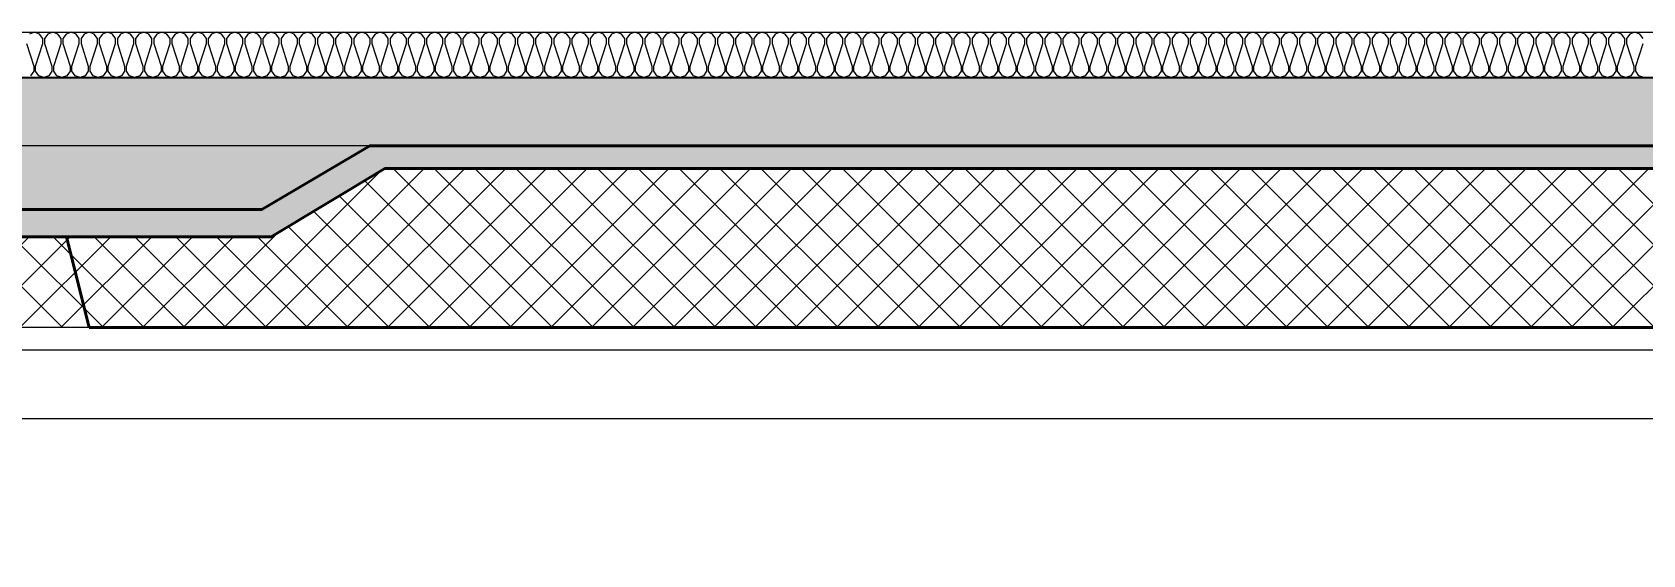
# Model space of a CAD drawing. Header units: millimetres. Extents: x 0 to 420000, y 0 to 297000.
# Drawn here: x 179207 to 182750, y 167200 to 168350 of the extents above; entities that cross this region are included whole.
import ezdxf
from ezdxf.enums import TextEntityAlignment as Align

# ---------------------------------------------------------------- set-up
doc = ezdxf.new("R2010")
doc.units = ezdxf.units.MM
doc.linetypes.add('CEN', pattern=[62, 60, -1, 0, -1])
for name, color, linetype, lineweight in [('A-AXIS-LINE', 1, 'CEN', 15), ('A-CONC-LIN1', 2, 'Continuous', 40), ('A-CONC-LIN2', 7, 'Continuous', 25), ('A-XXXX-INSL1', 15, 'Continuous', 18), ('A-XXXX-INSL2', 8, 'Continuous', 18)]:
    doc.layers.add(name, color=color, linetype=linetype, lineweight=lineweight)
doc.layers.add('A-CONC-SOLD', color=253, linetype='CEN')
doc.layers.add('A-XXXX-NPLT', color=144, linetype='Continuous', lineweight=15, plot=False)
doc.styles.add('맑은고딕', font='')
doc.styles.get('맑은고딕').set_extended_font_data('Malgun Gothic')

# ---------------------------------------------------------------- blocks, each defined once
blk = doc.blocks.new('axis(220316)')
at = {"layer": 'A-AXIS-LINE', "ltscale": 1000}
blk.add_line((4631788.1, -432118.7), (4955413.1, -432118.7), dxfattribs=at)
blk = doc.blocks.new('PS2(횡)')
at = {"layer": 'A-CONC-SOLD'}
h = blk.add_hatch(color=256, dxfattribs=at)
h.dxf.hatch_style = 1
h.paths.add_polyline_path([(1020, 0), (1020, -290), (1700, -290), (1937.4, -150), (9062.6, -150), (9300, -290), (9980, -290), (9980, 0)])
h = blk.add_hatch(color=256, dxfattribs=at)
h.dxf.hatch_style = 1
h.paths.add_polyline_path([(9980, -290), (9980, -350), (9280, -350), (9030, -200), (1970, -200), (1720, -350), (1020, -350), (1020, -290), (1700, -290), (1937.4, -150), (9062.6, -150), (9300, -290)])
at = {"layer": 'A-XXXX-INSL2'}
h = blk.add_hatch(dxfattribs=at)
h.set_pattern_fill('ANSI37', color=256, scale=20)
h.set_pattern_definition([(45, (-244012.5, -188500), (-44.90128, 44.90128), []), (135, (-244012.5, -188500), (-44.90128, -44.90128), [])])
h.paths.add_polyline_path([(1100, -550), (9900, -550), (9900, -350), (9280, -350), (9030, -200), (1970, -200), (1720, -350), (1100, -350)])
at = {"layer": 'A-CONC-LIN1', "color": 2}
for p, q in [((1320, -550), (1270, -350)), ((9680, -550), (9730, -350)), ((1320, -550), (9680, -550))]:
    blk.add_line(p, q, dxfattribs=at)
blk.add_lwpolyline([(9980, -290), (9980, -350), (9280, -350), (9030, -200), (1970, -200), (1720, -350), (1020, -350), (1020, -290), (1700, -290), (1937.4, -150), (9062.6, -150), (9300, -290)], close=True, dxfattribs=at)
at = {"layer": 'A-CONC-LIN2'}
blk.add_line((1020, 0), (9980, 0), dxfattribs=at)
at = {"layer": 'A-XXXX-INSL2'}
for p, q in [((1320, -550), (1100, -550)), ((9680, -550), (9900, -550))]:
    blk.add_line(p, q, dxfattribs=at)
at = {"layer": 'A-XXXX-NPLT'}
for p, q in [((1937.4, -150), (1020, -150)), ((9062.6, -150), (9980, -150))]:
    blk.add_line(p, q, dxfattribs=at)
at = {"layer": 'A-XXXX-NPLT', "style": '맑은고딕'}
blk.add_text('PS2', height=100, dxfattribs=at).set_placement((5500, -75), align=Align.MIDDLE)
blk = doc.blocks.new('횡지하층')
at = {"layer": 'A-XXXX-INSL1'}
blk.add_lwpolyline([(4800450.6, -237961.1), (4791750.6, -237961.1), (4791750.6, -238411.1), (4791197, -238411.1), (4791117, -237831.1), (4790084.1, -237831.1), (4790004.1, -238411.1), (4789450.6, -238411.1), (4789450.6, -237961.1), (4780750.6, -237961.1), (4780750.6, -238411.1), (4780197, -238411.1), (4780117, -237831.1), (4779084.1, -237831.1), (4779004.1, -238411.1), (4778450.6, -238411.1), (4778450.6, -237961.1), (4769750.6, -237961.1)], dxfattribs=at)
at = {"layer": 'A-XXXX-INSL2'}
blk.add_line((4757100.4, -237261.1), (4890100.5, -237261.1), dxfattribs=at)
for points in [[(4784340.6, -237361.1), (4784329.6, -237357.1), (4784322.6, -237347.1), (4784322.6, -237336.1), (4784338.6, -237286.1)], [(4784338.6, -237275.1), (4784331.6, -237265.1), (4784320.6, -237261.1), (4784309.6, -237265.1), (4784302.6, -237275.1), (4784302.6, -237286.1), (4784318.6, -237336.1), (4784318.6, -237347.1), (4784311.6, -237357.1), (4784300.6, -237361.1), (4784289.6, -237357.1), (4784282.6, -237347.1), (4784282.6, -237336.1), (4784298.6, -237286.1), (4784298.6, -237275.1), (4784291.6, -237265.1), (4784280.6, -237261.1), (4784269.6, -237265.1), (4784262.6, -237275.1), (4784262.6, -237286.1), (4784278.6, -237336.1), (4784278.6, -237347.1), (4784271.6, -237357.1), (4784260.6, -237361.1), (4784249.6, -237357.1), (4784242.6, -237347.1), (4784242.6, -237336.1), (4784258.6, -237286.1), (4784258.6, -237275.1), (4784251.6, -237265.1), (4784240.6, -237261.1), (4784229.6, -237265.1), (4784222.6, -237275.1), (4784222.6, -237286.1), (4784238.6, -237336.1), (4784238.6, -237347.1), (4784231.6, -237357.1), (4784220.6, -237361.1), (4784209.6, -237357.1), (4784202.6, -237347.1), (4784202.6, -237336.1), (4784218.6, -237286.1), (4784218.6, -237275.1), (4784211.6, -237265.1), (4784200.6, -237261.1), (4784189.6, -237265.1), (4784182.6, -237275.1), (4784182.6, -237286.1), (4784198.6, -237336.1), (4784198.6, -237347.1), (4784191.6, -237357.1), (4784180.6, -237361.1), (4784169.6, -237357.1), (4784162.6, -237347.1), (4784162.6, -237336.1), (4784178.6, -237286.1), (4784178.6, -237275.1), (4784171.6, -237265.1), (4784160.6, -237261.1), (4784149.6, -237265.1), (4784142.6, -237275.1), (4784142.6, -237286.1), (4784158.6, -237336.1), (4784158.6, -237347.1), (4784151.6, -237357.1), (4784140.6, -237361.1), (4784129.6, -237357.1), (4784122.6, -237347.1), (4784122.6, -237336.1), (4784138.6, -237286.1), (4784138.6, -237275.1), (4784131.6, -237265.1), (4784120.6, -237261.1), (4784109.6, -237265.1), (4784102.6, -237275.1), (4784102.6, -237286.1), (4784118.6, -237336.1), (4784118.6, -237347.1), (4784111.6, -237357.1), (4784100.6, -237361.1), (4784089.6, -237357.1), (4784082.6, -237347.1), (4784082.6, -237336.1), (4784098.6, -237286.1), (4784098.6, -237275.1), (4784091.6, -237265.1), (4784080.6, -237261.1), (4784069.6, -237265.1), (4784062.6, -237275.1), (4784062.6, -237286.1), (4784078.6, -237336.1), (4784078.6, -237347.1), (4784071.6, -237357.1), (4784060.6, -237361.1), (4784049.6, -237357.1), (4784042.6, -237347.1), (4784042.6, -237336.1), (4784058.6, -237286.1), (4784058.6, -237275.1), (4784051.6, -237265.1), (4784040.6, -237261.1), (4784029.6, -237265.1), (4784022.6, -237275.1), (4784022.6, -237286.1), (4784038.6, -237336.1), (4784038.6, -237347.1), (4784031.6, -237357.1), (4784020.6, -237361.1), (4784009.6, -237357.1), (4784002.6, -237347.1), (4784002.6, -237336.1), (4784018.6, -237286.1), (4784018.6, -237275.1), (4784011.6, -237265.1), (4784000.6, -237261.1), (4783989.6, -237265.1), (4783982.6, -237275.1), (4783982.6, -237286.1), (4783998.6, -237336.1), (4783998.6, -237347.1), (4783991.6, -237357.1), (4783980.6, -237361.1), (4783969.6, -237357.1), (4783962.6, -237347.1), (4783962.6, -237336.1), (4783978.6, -237286.1), (4783978.6, -237275.1), (4783971.6, -237265.1), (4783960.6, -237261.1), (4783949.6, -237265.1), (4783942.6, -237275.1), (4783942.6, -237286.1), (4783958.6, -237336.1), (4783958.6, -237347.1), (4783951.6, -237357.1), (4783940.6, -237361.1), (4783929.6, -237357.1), (4783922.6, -237347.1), (4783922.6, -237336.1), (4783938.6, -237286.1), (4783938.6, -237275.1), (4783931.6, -237265.1), (4783920.6, -237261.1), (4783909.6, -237265.1), (4783902.6, -237275.1), (4783902.6, -237286.1), (4783918.6, -237336.1), (4783918.6, -237347.1), (4783911.6, -237357.1), (4783900.6, -237361.1), (4783889.6, -237357.1), (4783882.6, -237347.1), (4783882.6, -237336.1), (4783898.6, -237286.1), (4783898.6, -237275.1), (4783891.6, -237265.1), (4783880.6, -237261.1), (4783869.6, -237265.1), (4783862.6, -237275.1), (4783862.6, -237286.1), (4783878.6, -237336.1), (4783878.6, -237347.1), (4783871.6, -237357.1), (4783860.6, -237361.1), (4783849.6, -237357.1), (4783842.6, -237347.1), (4783842.6, -237336.1), (4783858.6, -237286.1), (4783858.6, -237275.1), (4783851.6, -237265.1), (4783840.6, -237261.1), (4783829.6, -237265.1), (4783822.6, -237275.1), (4783822.6, -237286.1), (4783838.6, -237336.1), (4783838.6, -237347.1), (4783831.6, -237357.1), (4783820.6, -237361.1), (4783809.6, -237357.1), (4783802.6, -237347.1), (4783802.6, -237336.1), (4783818.6, -237286.1), (4783818.6, -237275.1), (4783811.6, -237265.1), (4783800.6, -237261.1), (4783789.6, -237265.1), (4783782.6, -237275.1), (4783782.6, -237286.1), (4783798.6, -237336.1), (4783798.6, -237347.1), (4783791.6, -237357.1), (4783780.6, -237361.1), (4783769.6, -237357.1), (4783762.6, -237347.1), (4783762.6, -237336.1), (4783778.6, -237286.1), (4783778.6, -237275.1), (4783771.6, -237265.1), (4783760.6, -237261.1), (4783749.6, -237265.1), (4783742.6, -237275.1), (4783742.6, -237286.1), (4783758.6, -237336.1), (4783758.6, -237347.1), (4783751.6, -237357.1), (4783740.6, -237361.1), (4783729.6, -237357.1), (4783722.6, -237347.1), (4783722.6, -237336.1), (4783738.6, -237286.1), (4783738.6, -237275.1), (4783731.6, -237265.1), (4783720.6, -237261.1), (4783709.6, -237265.1), (4783702.6, -237275.1), (4783702.6, -237286.1), (4783718.6, -237336.1), (4783718.6, -237347.1), (4783711.6, -237357.1), (4783700.6, -237361.1), (4783689.6, -237357.1), (4783682.6, -237347.1), (4783682.6, -237336.1), (4783698.6, -237286.1), (4783698.6, -237275.1), (4783691.6, -237265.1), (4783680.6, -237261.1), (4783669.6, -237265.1), (4783662.6, -237275.1), (4783662.6, -237286.1), (4783678.6, -237336.1), (4783678.6, -237347.1), (4783671.6, -237357.1), (4783660.6, -237361.1), (4783649.6, -237357.1), (4783642.6, -237347.1), (4783642.6, -237336.1), (4783658.6, -237286.1), (4783658.6, -237275.1), (4783651.6, -237265.1), (4783640.6, -237261.1), (4783629.6, -237265.1), (4783622.6, -237275.1), (4783622.6, -237286.1), (4783638.6, -237336.1), (4783638.6, -237347.1), (4783631.6, -237357.1), (4783620.6, -237361.1), (4783609.6, -237357.1), (4783602.6, -237347.1), (4783602.6, -237336.1), (4783618.6, -237286.1), (4783618.6, -237275.1), (4783611.6, -237265.1), (4783600.6, -237261.1), (4783589.6, -237265.1), (4783582.6, -237275.1), (4783582.6, -237286.1), (4783598.6, -237336.1), (4783598.6, -237347.1), (4783591.6, -237357.1), (4783580.6, -237361.1), (4783569.6, -237357.1), (4783562.6, -237347.1), (4783562.6, -237336.1), (4783578.6, -237286.1), (4783578.6, -237275.1), (4783571.6, -237265.1), (4783560.6, -237261.1), (4783549.6, -237265.1), (4783542.6, -237275.1), (4783542.6, -237286.1), (4783558.6, -237336.1), (4783558.6, -237347.1), (4783551.6, -237357.1), (4783540.6, -237361.1), (4783529.6, -237357.1), (4783522.6, -237347.1), (4783522.6, -237336.1), (4783538.6, -237286.1), (4783538.6, -237275.1), (4783531.6, -237265.1), (4783520.6, -237261.1), (4783509.6, -237265.1), (4783502.6, -237275.1), (4783502.6, -237286.1), (4783518.6, -237336.1), (4783518.6, -237347.1), (4783511.6, -237357.1), (4783500.6, -237361.1), (4783489.6, -237357.1), (4783482.6, -237347.1), (4783482.6, -237336.1), (4783498.6, -237286.1), (4783498.6, -237275.1), (4783491.6, -237265.1), (4783480.6, -237261.1), (4783469.6, -237265.1), (4783462.6, -237275.1), (4783462.6, -237286.1), (4783478.6, -237336.1), (4783478.6, -237347.1), (4783471.6, -237357.1), (4783460.6, -237361.1), (4783449.6, -237357.1), (4783442.6, -237347.1), (4783442.6, -237336.1), (4783458.6, -237286.1), (4783458.6, -237275.1), (4783451.6, -237265.1), (4783440.6, -237261.1), (4783429.6, -237265.1), (4783422.6, -237275.1), (4783422.6, -237286.1), (4783438.6, -237336.1), (4783438.6, -237347.1), (4783431.6, -237357.1), (4783420.6, -237361.1), (4783409.6, -237357.1), (4783402.6, -237347.1), (4783402.6, -237336.1), (4783418.6, -237286.1), (4783418.6, -237275.1), (4783411.6, -237265.1), (4783400.6, -237261.1), (4783389.6, -237265.1), (4783382.6, -237275.1), (4783382.6, -237286.1), (4783398.6, -237336.1), (4783398.6, -237347.1), (4783391.6, -237357.1), (4783380.6, -237361.1), (4783369.6, -237357.1), (4783362.6, -237347.1), (4783362.6, -237336.1), (4783378.6, -237286.1), (4783378.6, -237275.1), (4783371.6, -237265.1), (4783360.6, -237261.1), (4783349.6, -237265.1), (4783342.6, -237275.1), (4783342.6, -237286.1), (4783358.6, -237336.1), (4783358.6, -237347.1), (4783351.6, -237357.1), (4783340.6, -237361.1), (4783329.6, -237357.1), (4783322.6, -237347.1), (4783322.6, -237336.1), (4783338.6, -237286.1), (4783338.6, -237275.1), (4783331.6, -237265.1), (4783320.6, -237261.1), (4783309.6, -237265.1), (4783302.6, -237275.1), (4783302.6, -237286.1), (4783318.6, -237336.1), (4783318.6, -237347.1), (4783311.6, -237357.1), (4783300.6, -237361.1), (4783289.6, -237357.1), (4783282.6, -237347.1), (4783282.6, -237336.1), (4783298.6, -237286.1), (4783298.6, -237275.1), (4783291.6, -237265.1), (4783280.6, -237261.1), (4783269.6, -237265.1), (4783262.6, -237275.1), (4783262.6, -237286.1), (4783278.6, -237336.1), (4783278.6, -237347.1), (4783271.6, -237357.1), (4783260.6, -237361.1), (4783249.6, -237357.1), (4783242.6, -237347.1), (4783242.6, -237336.1), (4783258.6, -237286.1), (4783258.6, -237275.1), (4783251.6, -237265.1), (4783240.6, -237261.1), (4783229.6, -237265.1), (4783222.6, -237275.1), (4783222.6, -237286.1), (4783238.6, -237336.1), (4783238.6, -237347.1), (4783231.6, -237357.1), (4783220.6, -237361.1), (4783209.6, -237357.1), (4783202.6, -237347.1), (4783202.6, -237336.1), (4783218.6, -237286.1), (4783218.6, -237275.1), (4783211.6, -237265.1), (4783200.6, -237261.1), (4783189.6, -237265.1), (4783182.6, -237275.1), (4783182.6, -237286.1), (4783198.6, -237336.1), (4783198.6, -237347.1), (4783191.6, -237357.1), (4783180.6, -237361.1), (4783169.6, -237357.1), (4783162.6, -237347.1), (4783162.6, -237336.1), (4783178.6, -237286.1), (4783178.6, -237275.1), (4783171.6, -237265.1), (4783160.6, -237261.1), (4783149.6, -237265.1), (4783142.6, -237275.1), (4783142.6, -237286.1), (4783158.6, -237336.1), (4783158.6, -237347.1), (4783151.6, -237357.1), (4783140.6, -237361.1), (4783129.6, -237357.1), (4783122.6, -237347.1), (4783122.6, -237336.1), (4783138.6, -237286.1), (4783138.6, -237275.1), (4783131.6, -237265.1), (4783120.6, -237261.1), (4783109.6, -237265.1), (4783102.6, -237275.1), (4783102.6, -237286.1), (4783118.6, -237336.1), (4783118.6, -237347.1), (4783111.6, -237357.1), (4783100.6, -237361.1), (4783089.6, -237357.1), (4783082.6, -237347.1), (4783082.6, -237336.1), (4783098.6, -237286.1), (4783098.6, -237275.1), (4783091.6, -237265.1), (4783080.6, -237261.1), (4783069.6, -237265.1), (4783062.6, -237275.1), (4783062.6, -237286.1), (4783078.6, -237336.1), (4783078.6, -237347.1), (4783071.6, -237357.1), (4783060.6, -237361.1), (4783049.6, -237357.1), (4783042.6, -237347.1), (4783042.6, -237336.1), (4783058.6, -237286.1), (4783058.6, -237275.1), (4783051.6, -237265.1), (4783040.6, -237261.1), (4783029.6, -237265.1), (4783022.6, -237275.1), (4783022.6, -237286.1), (4783038.6, -237336.1), (4783038.6, -237347.1), (4783031.6, -237357.1), (4783020.6, -237361.1), (4783009.6, -237357.1), (4783002.6, -237347.1), (4783002.6, -237336.1), (4783018.6, -237286.1), (4783018.6, -237275.1), (4783011.6, -237265.1), (4783000.6, -237261.1), (4782989.6, -237265.1), (4782982.6, -237275.1), (4782982.6, -237286.1), (4782998.6, -237336.1), (4782998.6, -237347.1), (4782991.6, -237357.1), (4782980.6, -237361.1), (4782969.6, -237357.1), (4782962.6, -237347.1), (4782962.6, -237336.1), (4782978.6, -237286.1), (4782978.6, -237275.1), (4782971.6, -237265.1), (4782960.6, -237261.1), (4782949.6, -237265.1), (4782942.6, -237275.1), (4782942.6, -237286.1), (4782958.6, -237336.1), (4782958.6, -237347.1), (4782951.6, -237357.1), (4782940.6, -237361.1), (4782929.6, -237357.1), (4782922.6, -237347.1), (4782922.6, -237336.1), (4782938.6, -237286.1), (4782938.6, -237275.1), (4782931.6, -237265.1), (4782920.6, -237261.1), (4782909.6, -237265.1), (4782902.6, -237275.1), (4782902.6, -237286.1), (4782918.6, -237336.1), (4782918.6, -237347.1), (4782911.6, -237357.1), (4782900.6, -237361.1), (4782889.6, -237357.1), (4782882.6, -237347.1), (4782882.6, -237336.1), (4782898.6, -237286.1), (4782898.6, -237275.1), (4782891.6, -237265.1), (4782880.6, -237261.1), (4782869.6, -237265.1), (4782862.6, -237275.1), (4782862.6, -237286.1), (4782878.6, -237336.1), (4782878.6, -237347.1), (4782871.6, -237357.1), (4782860.6, -237361.1), (4782849.6, -237357.1), (4782842.6, -237347.1), (4782842.6, -237336.1), (4782858.6, -237286.1), (4782858.6, -237275.1), (4782851.6, -237265.1), (4782840.6, -237261.1), (4782829.6, -237265.1), (4782822.6, -237275.1), (4782822.6, -237286.1), (4782838.6, -237336.1), (4782838.6, -237347.1), (4782831.6, -237357.1), (4782820.6, -237361.1), (4782809.6, -237357.1), (4782802.6, -237347.1), (4782802.6, -237336.1), (4782818.6, -237286.1), (4782818.6, -237275.1), (4782811.6, -237265.1), (4782800.6, -237261.1), (4782789.6, -237265.1), (4782782.6, -237275.1), (4782782.6, -237286.1), (4782798.6, -237336.1), (4782798.6, -237347.1), (4782791.6, -237357.1), (4782780.6, -237361.1), (4782769.6, -237357.1), (4782762.6, -237347.1), (4782762.6, -237336.1), (4782778.6, -237286.1), (4782778.6, -237275.1), (4782771.6, -237265.1), (4782760.6, -237261.1), (4782749.6, -237265.1), (4782742.6, -237275.1), (4782742.6, -237286.1), (4782758.6, -237336.1), (4782758.6, -237347.1), (4782751.6, -237357.1), (4782740.6, -237361.1), (4782729.6, -237357.1), (4782722.6, -237347.1), (4782722.6, -237336.1), (4782738.6, -237286.1), (4782738.6, -237275.1), (4782731.6, -237265.1), (4782720.6, -237261.1), (4782709.6, -237265.1), (4782702.6, -237275.1), (4782702.6, -237286.1), (4782718.6, -237336.1), (4782718.6, -237347.1), (4782711.6, -237357.1), (4782700.6, -237361.1), (4782689.6, -237357.1), (4782682.6, -237347.1), (4782682.6, -237336.1), (4782698.6, -237286.1), (4782698.6, -237275.1), (4782691.6, -237265.1), (4782680.6, -237261.1), (4782669.6, -237265.1), (4782662.6, -237275.1), (4782662.6, -237286.1), (4782678.6, -237336.1), (4782678.6, -237347.1), (4782671.6, -237357.1), (4782660.6, -237361.1), (4782649.6, -237357.1), (4782642.6, -237347.1), (4782642.6, -237336.1), (4782658.6, -237286.1), (4782658.6, -237275.1), (4782651.6, -237265.1), (4782640.6, -237261.1), (4782629.6, -237265.1), (4782622.6, -237275.1), (4782622.6, -237286.1), (4782638.6, -237336.1), (4782638.6, -237347.1), (4782631.6, -237357.1), (4782620.6, -237361.1), (4782609.6, -237357.1), (4782602.6, -237347.1), (4782602.6, -237336.1), (4782618.6, -237286.1), (4782618.6, -237275.1), (4782611.6, -237265.1), (4782600.6, -237261.1), (4782589.6, -237265.1), (4782582.6, -237275.1), (4782582.6, -237286.1), (4782598.6, -237336.1), (4782598.6, -237347.1), (4782591.6, -237357.1), (4782580.6, -237361.1), (4782569.6, -237357.1), (4782562.6, -237347.1), (4782562.6, -237336.1), (4782578.6, -237286.1), (4782578.6, -237275.1), (4782571.6, -237265.1), (4782560.6, -237261.1), (4782549.6, -237265.1), (4782542.6, -237275.1), (4782542.6, -237286.1), (4782558.6, -237336.1), (4782558.6, -237347.1), (4782551.6, -237357.1), (4782540.6, -237361.1), (4782529.6, -237357.1), (4782522.6, -237347.1), (4782522.6, -237336.1), (4782538.6, -237286.1), (4782538.6, -237275.1), (4782531.6, -237265.1), (4782520.6, -237261.1), (4782509.6, -237265.1), (4782502.6, -237275.1), (4782502.6, -237286.1), (4782518.6, -237336.1), (4782518.6, -237347.1), (4782511.6, -237357.1), (4782500.6, -237361.1), (4782489.6, -237357.1), (4782482.6, -237347.1), (4782482.6, -237336.1), (4782498.6, -237286.1), (4782498.6, -237275.1), (4782491.6, -237265.1), (4782480.6, -237261.1), (4782469.6, -237265.1), (4782462.6, -237275.1), (4782462.6, -237286.1), (4782478.6, -237336.1), (4782478.6, -237347.1), (4782471.6, -237357.1), (4782460.6, -237361.1), (4782449.6, -237357.1), (4782442.6, -237347.1), (4782442.6, -237336.1), (4782458.6, -237286.1), (4782458.6, -237275.1), (4782451.6, -237265.1), (4782440.6, -237261.1), (4782429.6, -237265.1), (4782422.6, -237275.1), (4782422.6, -237286.1), (4782438.6, -237336.1), (4782438.6, -237347.1), (4782431.6, -237357.1), (4782420.6, -237361.1), (4782409.6, -237357.1), (4782402.6, -237347.1), (4782402.6, -237336.1), (4782418.6, -237286.1), (4782418.6, -237275.1), (4782411.6, -237265.1), (4782400.6, -237261.1), (4782389.6, -237265.1), (4782382.6, -237275.1), (4782382.6, -237286.1), (4782398.6, -237336.1), (4782398.6, -237347.1), (4782391.6, -237357.1), (4782380.6, -237361.1), (4782369.6, -237357.1), (4782362.6, -237347.1), (4782362.6, -237336.1), (4782378.6, -237286.1), (4782378.6, -237275.1), (4782371.6, -237265.1), (4782360.6, -237261.1), (4782349.6, -237265.1), (4782342.6, -237275.1), (4782342.6, -237286.1), (4782358.6, -237336.1), (4782358.6, -237347.1), (4782351.6, -237357.1), (4782340.6, -237361.1), (4782329.6, -237357.1), (4782322.6, -237347.1), (4782322.6, -237336.1), (4782338.6, -237286.1), (4782338.6, -237275.1), (4782331.6, -237265.1), (4782320.6, -237261.1), (4782309.6, -237265.1), (4782302.6, -237275.1), (4782302.6, -237286.1), (4782318.6, -237336.1), (4782318.6, -237347.1), (4782311.6, -237357.1), (4782300.6, -237361.1), (4782289.6, -237357.1), (4782282.6, -237347.1), (4782282.6, -237336.1), (4782298.6, -237286.1), (4782298.6, -237275.1), (4782291.6, -237265.1), (4782280.6, -237261.1), (4782269.6, -237265.1), (4782262.6, -237275.1), (4782262.6, -237286.1), (4782278.6, -237336.1), (4782278.6, -237347.1), (4782271.6, -237357.1), (4782260.6, -237361.1), (4782249.6, -237357.1), (4782242.6, -237347.1), (4782242.6, -237336.1), (4782258.6, -237286.1), (4782258.6, -237275.1), (4782251.6, -237265.1), (4782240.6, -237261.1), (4782229.6, -237265.1), (4782222.6, -237275.1), (4782222.6, -237286.1), (4782238.6, -237336.1), (4782238.6, -237347.1), (4782231.6, -237357.1), (4782220.6, -237361.1), (4782209.6, -237357.1), (4782202.6, -237347.1), (4782202.6, -237336.1), (4782218.6, -237286.1), (4782218.6, -237275.1), (4782211.6, -237265.1), (4782200.6, -237261.1), (4782189.6, -237265.1), (4782182.6, -237275.1), (4782182.6, -237286.1), (4782198.6, -237336.1), (4782198.6, -237347.1), (4782191.6, -237357.1), (4782180.6, -237361.1), (4782169.6, -237357.1), (4782162.6, -237347.1), (4782162.6, -237336.1), (4782178.6, -237286.1), (4782178.6, -237275.1), (4782171.6, -237265.1), (4782160.6, -237261.1), (4782149.6, -237265.1), (4782142.6, -237275.1), (4782142.6, -237286.1), (4782158.6, -237336.1), (4782158.6, -237347.1), (4782151.6, -237357.1), (4782140.6, -237361.1), (4782129.6, -237357.1), (4782122.6, -237347.1), (4782122.6, -237336.1), (4782138.6, -237286.1), (4782138.6, -237275.1), (4782131.6, -237265.1), (4782120.6, -237261.1), (4782109.6, -237265.1), (4782102.6, -237275.1), (4782102.6, -237286.1), (4782118.6, -237336.1), (4782118.6, -237347.1), (4782111.6, -237357.1), (4782100.6, -237361.1), (4782089.6, -237357.1), (4782082.6, -237347.1), (4782082.6, -237336.1), (4782098.6, -237286.1), (4782098.6, -237275.1), (4782091.6, -237265.1), (4782080.6, -237261.1), (4782069.6, -237265.1), (4782062.6, -237275.1), (4782062.6, -237286.1), (4782078.6, -237336.1), (4782078.6, -237347.1), (4782071.6, -237357.1), (4782060.6, -237361.1), (4782049.6, -237357.1), (4782042.6, -237347.1), (4782042.6, -237336.1), (4782058.6, -237286.1), (4782058.6, -237275.1), (4782051.6, -237265.1), (4782040.6, -237261.1), (4782029.6, -237265.1), (4782022.6, -237275.1), (4782022.6, -237286.1), (4782038.6, -237336.1), (4782038.6, -237347.1), (4782031.6, -237357.1), (4782020.6, -237361.1), (4782009.6, -237357.1), (4782002.6, -237347.1), (4782002.6, -237336.1), (4782018.6, -237286.1), (4782018.6, -237275.1), (4782011.6, -237265.1), (4782000.6, -237261.1), (4781989.6, -237265.1), (4781982.6, -237275.1), (4781982.6, -237286.1), (4781998.6, -237336.1), (4781998.6, -237347.1), (4781991.6, -237357.1), (4781980.6, -237361.1), (4781969.6, -237357.1), (4781962.6, -237347.1), (4781962.6, -237336.1), (4781978.6, -237286.1), (4781978.6, -237275.1), (4781971.6, -237265.1), (4781960.6, -237261.1), (4781949.6, -237265.1), (4781942.6, -237275.1), (4781942.6, -237286.1), (4781958.6, -237336.1), (4781958.6, -237347.1), (4781951.6, -237357.1), (4781940.6, -237361.1), (4781929.6, -237357.1), (4781922.6, -237347.1), (4781922.6, -237336.1), (4781938.6, -237286.1), (4781938.6, -237275.1), (4781931.6, -237265.1), (4781920.6, -237261.1), (4781909.6, -237265.1), (4781902.6, -237275.1), (4781902.6, -237286.1), (4781918.6, -237336.1), (4781918.6, -237347.1), (4781911.6, -237357.1), (4781900.6, -237361.1), (4781889.6, -237357.1), (4781882.6, -237347.1), (4781882.6, -237336.1), (4781898.6, -237286.1), (4781898.6, -237275.1), (4781891.6, -237265.1), (4781880.6, -237261.1), (4781869.6, -237265.1), (4781862.6, -237275.1), (4781862.6, -237286.1), (4781878.6, -237336.1), (4781878.6, -237347.1), (4781871.6, -237357.1), (4781860.6, -237361.1), (4781849.6, -237357.1), (4781842.6, -237347.1), (4781842.6, -237336.1), (4781858.6, -237286.1), (4781858.6, -237275.1), (4781851.6, -237265.1), (4781840.6, -237261.1), (4781829.6, -237265.1), (4781822.6, -237275.1), (4781822.6, -237286.1), (4781838.6, -237336.1), (4781838.6, -237347.1), (4781831.6, -237357.1), (4781820.6, -237361.1), (4781809.6, -237357.1), (4781802.6, -237347.1), (4781802.6, -237336.1), (4781818.6, -237286.1), (4781818.6, -237275.1), (4781811.6, -237265.1), (4781800.6, -237261.1), (4781789.6, -237265.1), (4781782.6, -237275.1), (4781782.6, -237286.1), (4781798.6, -237336.1), (4781798.6, -237347.1), (4781791.6, -237357.1), (4781780.6, -237361.1), (4781769.6, -237357.1), (4781762.6, -237347.1), (4781762.6, -237336.1), (4781778.6, -237286.1), (4781778.6, -237275.1), (4781771.6, -237265.1), (4781760.6, -237261.1), (4781749.6, -237265.1), (4781742.6, -237275.1), (4781742.6, -237286.1), (4781758.6, -237336.1), (4781758.6, -237347.1), (4781751.6, -237357.1), (4781740.6, -237361.1), (4781729.6, -237357.1), (4781722.6, -237347.1), (4781722.6, -237336.1), (4781738.6, -237286.1), (4781738.6, -237275.1), (4781731.6, -237265.1), (4781720.6, -237261.1), (4781709.6, -237265.1), (4781702.6, -237275.1), (4781702.6, -237286.1), (4781718.6, -237336.1), (4781718.6, -237347.1), (4781711.6, -237357.1), (4781700.6, -237361.1), (4781689.6, -237357.1), (4781682.6, -237347.1), (4781682.6, -237336.1), (4781698.6, -237286.1), (4781698.6, -237275.1), (4781691.6, -237265.1), (4781680.6, -237261.1), (4781669.6, -237265.1), (4781662.6, -237275.1), (4781662.6, -237286.1), (4781678.6, -237336.1), (4781678.6, -237347.1), (4781671.6, -237357.1), (4781660.6, -237361.1), (4781649.6, -237357.1), (4781642.6, -237347.1), (4781642.6, -237336.1), (4781658.6, -237286.1), (4781658.6, -237275.1), (4781651.6, -237265.1), (4781640.6, -237261.1), (4781629.6, -237265.1), (4781622.6, -237275.1), (4781622.6, -237286.1), (4781638.6, -237336.1), (4781638.6, -237347.1), (4781631.6, -237357.1), (4781620.6, -237361.1), (4781609.6, -237357.1), (4781602.6, -237347.1), (4781602.6, -237336.1), (4781618.6, -237286.1), (4781618.6, -237275.1), (4781611.6, -237265.1), (4781600.6, -237261.1), (4781589.6, -237265.1), (4781582.6, -237275.1), (4781582.6, -237286.1), (4781598.6, -237336.1), (4781598.6, -237347.1), (4781591.6, -237357.1), (4781580.6, -237361.1), (4781569.6, -237357.1), (4781562.6, -237347.1), (4781562.6, -237336.1), (4781578.6, -237286.1), (4781578.6, -237275.1), (4781571.6, -237265.1), (4781560.6, -237261.1), (4781549.6, -237265.1), (4781542.6, -237275.1), (4781542.6, -237286.1), (4781558.6, -237336.1), (4781558.6, -237347.1), (4781551.6, -237357.1), (4781540.6, -237361.1), (4781529.6, -237357.1), (4781522.6, -237347.1), (4781522.6, -237336.1), (4781538.6, -237286.1), (4781538.6, -237275.1), (4781531.6, -237265.1), (4781520.6, -237261.1), (4781509.6, -237265.1), (4781502.6, -237275.1), (4781502.6, -237286.1), (4781518.6, -237336.1), (4781518.6, -237347.1), (4781511.6, -237357.1), (4781500.6, -237361.1), (4781489.6, -237357.1), (4781482.6, -237347.1), (4781482.6, -237336.1), (4781498.6, -237286.1), (4781498.6, -237275.1), (4781491.6, -237265.1), (4781480.6, -237261.1), (4781469.6, -237265.1), (4781462.6, -237275.1), (4781462.6, -237286.1), (4781478.6, -237336.1), (4781478.6, -237347.1), (4781471.6, -237357.1), (4781460.6, -237361.1), (4781449.6, -237357.1), (4781442.6, -237347.1), (4781442.6, -237336.1), (4781458.6, -237286.1), (4781458.6, -237275.1), (4781451.6, -237265.1), (4781440.6, -237261.1), (4781429.6, -237265.1), (4781422.6, -237275.1), (4781422.6, -237286.1), (4781438.6, -237336.1), (4781438.6, -237347.1), (4781431.6, -237357.1), (4781420.6, -237361.1), (4781409.6, -237357.1), (4781402.6, -237347.1), (4781402.6, -237336.1), (4781418.6, -237286.1), (4781418.6, -237275.1), (4781411.6, -237265.1), (4781400.6, -237261.1), (4781389.6, -237265.1), (4781382.6, -237275.1), (4781382.6, -237286.1), (4781398.6, -237336.1), (4781398.6, -237347.1), (4781391.6, -237357.1), (4781380.6, -237361.1), (4781369.6, -237357.1), (4781362.6, -237347.1), (4781362.6, -237336.1), (4781378.6, -237286.1), (4781378.6, -237275.1), (4781371.6, -237265.1), (4781360.6, -237261.1), (4781349.6, -237265.1), (4781342.6, -237275.1), (4781342.6, -237286.1), (4781358.6, -237336.1), (4781358.6, -237347.1), (4781351.6, -237357.1), (4781340.6, -237361.1), (4781329.6, -237357.1), (4781322.6, -237347.1), (4781322.6, -237336.1), (4781338.6, -237286.1), (4781338.6, -237275.1), (4781331.6, -237265.1), (4781320.6, -237261.1), (4781309.6, -237265.1), (4781302.6, -237275.1), (4781302.6, -237286.1), (4781318.6, -237336.1), (4781318.6, -237347.1), (4781311.6, -237357.1), (4781300.6, -237361.1), (4781289.6, -237357.1), (4781282.6, -237347.1), (4781282.6, -237336.1), (4781298.6, -237286.1), (4781298.6, -237275.1), (4781291.6, -237265.1), (4781280.6, -237261.1), (4781269.6, -237265.1), (4781262.6, -237275.1), (4781262.6, -237286.1), (4781278.6, -237336.1), (4781278.6, -237347.1), (4781271.6, -237357.1), (4781260.6, -237361.1), (4781249.6, -237357.1), (4781242.6, -237347.1), (4781242.6, -237336.1), (4781258.6, -237286.1), (4781258.6, -237275.1), (4781251.6, -237265.1), (4781240.6, -237261.1), (4781229.6, -237265.1), (4781222.6, -237275.1), (4781222.6, -237286.1), (4781238.6, -237336.1), (4781238.6, -237347.1), (4781231.6, -237357.1), (4781220.6, -237361.1), (4781209.6, -237357.1), (4781202.6, -237347.1), (4781202.6, -237336.1), (4781218.6, -237286.1), (4781218.6, -237275.1), (4781211.6, -237265.1), (4781200.6, -237261.1), (4781189.6, -237265.1), (4781182.6, -237275.1), (4781182.6, -237286.1), (4781198.6, -237336.1), (4781198.6, -237347.1), (4781191.6, -237357.1), (4781180.6, -237361.1), (4781169.6, -237357.1), (4781162.6, -237347.1), (4781162.6, -237336.1), (4781178.6, -237286.1), (4781178.6, -237275.1), (4781171.6, -237265.1), (4781160.6, -237261.1), (4781149.6, -237265.1), (4781142.6, -237275.1), (4781142.6, -237286.1), (4781158.6, -237336.1), (4781158.6, -237347.1), (4781151.6, -237357.1), (4781140.6, -237361.1), (4781129.6, -237357.1), (4781122.6, -237347.1), (4781122.6, -237336.1), (4781138.6, -237286.1), (4781138.6, -237275.1), (4781131.6, -237265.1), (4781120.6, -237261.1), (4781109.6, -237265.1), (4781102.6, -237275.1), (4781102.6, -237286.1), (4781118.6, -237336.1), (4781118.6, -237347.1), (4781111.6, -237357.1), (4781100.6, -237361.1), (4781089.6, -237357.1), (4781082.6, -237347.1), (4781082.6, -237336.1), (4781098.6, -237286.1), (4781098.6, -237275.1), (4781091.6, -237265.1), (4781080.6, -237261.1), (4781069.6, -237265.1), (4781062.6, -237275.1), (4781062.6, -237286.1), (4781078.6, -237336.1), (4781078.6, -237347.1), (4781071.6, -237357.1), (4781060.6, -237361.1), (4781049.6, -237357.1), (4781042.6, -237347.1), (4781042.6, -237336.1), (4781058.6, -237286.1), (4781058.6, -237275.1), (4781051.6, -237265.1), (4781040.6, -237261.1), (4781029.6, -237265.1), (4781022.6, -237275.1), (4781022.6, -237286.1), (4781038.6, -237336.1), (4781038.6, -237347.1), (4781031.6, -237357.1), (4781020.6, -237361.1), (4781009.6, -237357.1), (4781002.6, -237347.1), (4781002.6, -237336.1), (4781018.6, -237286.1), (4781018.6, -237275.1), (4781011.6, -237265.1), (4781000.6, -237261.1), (4780989.6, -237265.1), (4780982.6, -237275.1), (4780982.6, -237286.1), (4780998.6, -237336.1), (4780998.6, -237347.1), (4780991.6, -237357.1), (4780980.6, -237361.1), (4780969.6, -237357.1), (4780962.6, -237347.1), (4780962.6, -237336.1), (4780978.6, -237286.1), (4780978.6, -237275.1), (4780971.6, -237265.1), (4780960.6, -237261.1), (4780949.6, -237265.1), (4780942.6, -237275.1), (4780942.6, -237286.1), (4780958.6, -237336.1), (4780958.6, -237347.1), (4780951.6, -237357.1), (4780940.6, -237361.1), (4780929.6, -237357.1), (4780922.6, -237347.1), (4780922.6, -237336.1), (4780938.6, -237286.1), (4780938.6, -237275.1), (4780931.6, -237265.1), (4780920.6, -237261.1), (4780909.6, -237265.1), (4780902.6, -237275.1), (4780902.6, -237286.1), (4780918.6, -237336.1), (4780918.6, -237347.1), (4780911.6, -237357.1), (4780900.6, -237361.1), (4780889.6, -237357.1), (4780882.6, -237347.1), (4780882.6, -237336.1), (4780898.6, -237286.1), (4780898.6, -237275.1), (4780891.6, -237265.1), (4780880.6, -237261.1), (4780869.6, -237265.1), (4780862.6, -237275.1), (4780862.6, -237286.1), (4780878.6, -237336.1), (4780878.6, -237347.1), (4780871.6, -237357.1), (4780860.6, -237361.1), (4780849.6, -237357.1), (4780842.6, -237347.1), (4780842.6, -237336.1), (4780858.6, -237286.1), (4780858.6, -237275.1), (4780851.6, -237265.1), (4780840.6, -237261.1), (4780829.6, -237265.1), (4780822.6, -237275.1), (4780822.6, -237286.1), (4780838.6, -237336.1), (4780838.6, -237347.1), (4780831.6, -237357.1), (4780820.6, -237361.1), (4780809.6, -237357.1), (4780802.6, -237347.1), (4780802.6, -237336.1), (4780818.6, -237286.1), (4780818.6, -237275.1), (4780811.6, -237265.1), (4780800.6, -237261.1), (4780789.6, -237265.1)], [(4780782.6, -237286.1), (4780798.6, -237336.1), (4780798.6, -237347.1), (4780791.6, -237357.1)]]:
    blk.add_lwpolyline(points, dxfattribs=at)
blk.add_blockref('PS2(횡)', (4779600.6, -237361.1))

msp = doc.modelspace()

# ---------------------------------------------------------------- block references
at = {"layer": 'A-AXIS-LINE'}
msp.add_blockref('axis(220316)', (-4581588.1, 599618.7), dxfattribs=at)
at = {"layer": 'A-CONC-LIN1'}
msp.add_blockref('횡지하층', (-4601588.1, 405611.1), dxfattribs=at)

doc.saveas('drawing.dxf')
